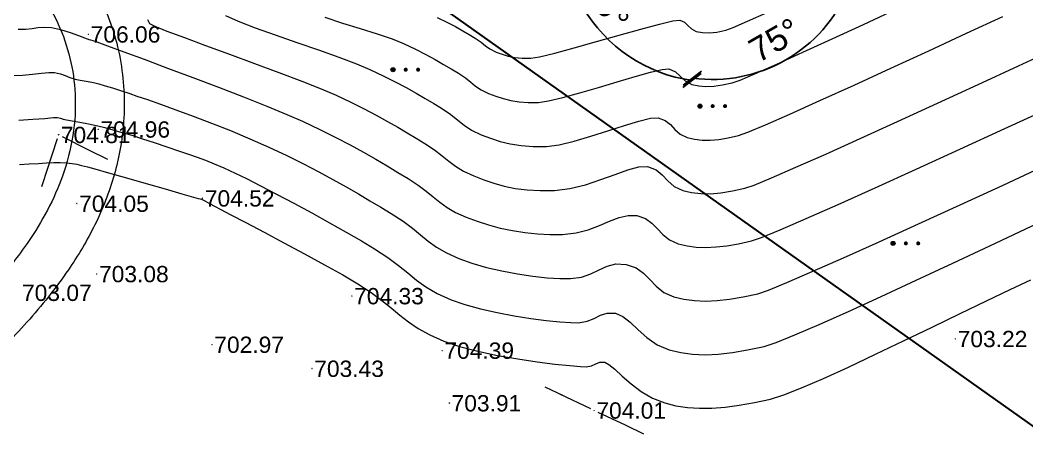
# Model space of a CAD drawing. Header units: feet. Extents: x 3381 to 682707, y 675186 to 4374675.
# Drawn here: x 680610.7 to 680672.4, y 4372600.8 to 4372626.8 of the extents above; entities that cross this region are included whole.
import ezdxf

# ---------------------------------------------------------------- set-up
doc = ezdxf.new("R2010")
doc.units = ezdxf.units.FT
doc.header["$MEASUREMENT"] = 0
doc.header["$PDMODE"] = 34
doc.header["$PDSIZE"] = 0.01
doc.layers.get('0').update_dxf_attribs({"linetype": 'CONTINUOUS'})
doc.layers.get('Defpoints').update_dxf_attribs({"linetype": 'CONTINUOUS'})
for name, color, linetype in [('0_Point_Height', 2, 'CONTINUOUS'), ('0_Point_Point', 7, 'CONTINUOUS'), ('col bitkisi', 7, 'CONTINUOUS'), ('Lep-Stolb', 7, 'CONTINUOUS')]:
    doc.layers.add(name, color=color, linetype=linetype)
doc.layers.add('ANA HORIZONTAL', color=24, linetype='CONTINUOUS', lineweight=30)
doc.layers.add('HORIZANTAL', color=24, linetype='CONTINUOUS', lineweight=13)
doc.styles.get("Standard").update_dxf_attribs({"font": 'arial.ttf', "height": 1.5})
doc.dimstyles.new('ISO-25', dxfattribs={"dimtxt": 1.5, "dimasz": 1, "dimexe": 1.25, "dimexo": 0.625, "dimtad": 1, "dimtxsty": 'Standard', "dimblk": 'OBLIQUE', "dimcen": 2.5, "dimadec": 0, "dimazin": 0, "dimtfac": 1, "dimtmove": 0, "dimatfit": 3, "dimldrblk": 'OBLIQUE', "dimfxl": 1, "dimarcsym": 0})

# ---------------------------------------------------------------- blocks, each defined once
blk = doc.blocks.new('_Oblique')
at = {"color": 0, "linetype": 'ByBlock', "lineweight": -2}
blk.add_line((-0.5, -0.5), (0.5, 0.5), dxfattribs=at)
blk = doc.blocks.new('*D28')
at = {"color": 0, "lineweight": -2, "transparency": 16777216}
blk.add_arc((680653.132, 4372632.172), 9.171, 157.61681, 262.22344, dxfattribs=at)
at = {"layer": 'Defpoints', "color": 0, "lineweight": 30, "transparency": 16777216}
for p in [(680654.832, 4372644.614), (680633.171, 4372640.392, 709.272), (680664.607, 4372627.446, 709.019), (680646.92, 4372625.426), (680642.288, 4372552.768)]:
    blk.add_point(p, dxfattribs=at)
at = {"color": 0, "lineweight": -2, "transparency": 16777216}
for p, rotation in [((680644.653, 4372635.664), 67.61681356812288), ((680651.891, 4372623.085), 352.2234362133805)]:
    blk.add_blockref('_Oblique', p, dxfattribs=dict(at, rotation=rotation))
at = {"color": 0, "lineweight": 9, "transparency": 16777216, "insert": (680646.389, 4372628.291), "char_height": 1.5, "attachment_point": 5, "rotation": 299.92012}
blk.add_mtext('105°', dxfattribs=at)
blk = doc.blocks.new('*D30')
at = {"color": 0, "lineweight": -2, "transparency": 16777216}
blk.add_arc((680653.132, 4372632.172), 9.031, 262.22344, 337.61681, dxfattribs=at)
at = {"layer": 'Defpoints', "color": 0, "lineweight": 30, "transparency": 16777216}
for p in [(680654.832, 4372644.614), (680633.171, 4372640.392, 709.272), (680664.607, 4372627.446, 709.019), (680659.232, 4372625.512), (680642.288, 4372552.768)]:
    blk.add_point(p, dxfattribs=at)
at = {"color": 0, "lineweight": -2, "transparency": 16777216}
for p, rotation in [((680661.483, 4372628.733), 67.61681356790068), ((680651.91, 4372623.224), 172.2234362133806)]:
    blk.add_blockref('_Oblique', p, dxfattribs=dict(at, rotation=rotation))
at = {"color": 0, "lineweight": 9, "transparency": 16777216, "insert": (680656.945, 4372625.547), "char_height": 1.5, "attachment_point": 5, "rotation": 29.92012}
blk.add_mtext('75°', dxfattribs=at)

msp = doc.modelspace()

# ---------------------------------------------------------------- hatches: boundary and pattern name
at = {"layer": 'col bitkisi', "lineweight": 9, "ltscale": 1.5}
h = msp.add_hatch(color=256, dxfattribs=at)
edge = h.paths.add_edge_path()
edge.add_arc((680633.549, 4372623.739), 0.125, 0, 360)
h = msp.add_hatch(color=256, dxfattribs=at)
edge = h.paths.add_edge_path()
edge.add_arc((680634.331, 4372623.739), 0.125, 0, 360)
h = msp.add_hatch(color=256, dxfattribs=at)
edge = h.paths.add_edge_path()
edge.add_arc((680635.09, 4372623.739), 0.125, 0, 360)
h = msp.add_hatch(color=256, dxfattribs=at)
edge = h.paths.add_edge_path()
edge.add_arc((680652.367, 4372621.505), 0.125, 0, 360)
h = msp.add_hatch(color=256, dxfattribs=at)
edge = h.paths.add_edge_path()
edge.add_arc((680653.149, 4372621.505), 0.125, 0, 360)
h = msp.add_hatch(color=256, dxfattribs=at)
edge = h.paths.add_edge_path()
edge.add_arc((680653.908, 4372621.505), 0.125, 0, 360)
h = msp.add_hatch(color=256, dxfattribs=at)
edge = h.paths.add_edge_path()
edge.add_arc((680664.21, 4372613.094), 0.125, 0, 360)
h = msp.add_hatch(color=256, dxfattribs=at)
edge = h.paths.add_edge_path()
edge.add_arc((680664.993, 4372613.094), 0.125, 0, 360)
h = msp.add_hatch(color=256, dxfattribs=at)
edge = h.paths.add_edge_path()
edge.add_arc((680665.751, 4372613.094), 0.125, 0, 360)

# ---------------------------------------------------------------- linework, layer by layer
at = {"color": 1, "lineweight": 30}
msp.add_line((680448.768, 4372760.546), (681004.723, 4372366.794), dxfattribs=at)
at = {"linetype": 'Continuous', "lineweight": 9}
for points, knots in [([(680652.9, 4372689.374), (680648.96, 4372685.611), (680648.432, 4372685.56), (680646.843, 4372685.4), (680645.779, 4372685.284), (680642.828, 4372684.877), (680640.95, 4372684.523), (680638.173, 4372683.645), (680637.221, 4372683.274), (680635.731, 4372682.536), (680635.171, 4372682.22), (680634.01, 4372681.465), (680633.422, 4372681.018), (680632.307, 4372680.069), (680631.778, 4372679.565), (680630.535, 4372678.294), (680629.845, 4372677.507), (680628.735, 4372676.189), (680628.301, 4372675.659), (680627.444, 4372674.613), (680627.019, 4372674.092), (680625.753, 4372672.537), (680624.92, 4372671.509), (680622.441, 4372668.441), (680620.814, 4372666.418), (680617.905, 4372662.823), (680616.628, 4372661.252), (680614.593, 4372658.774), (680613.851, 4372657.876), (680612.418, 4372656.155), (680611.729, 4372655.332), (680610.501, 4372653.878), (680609.967, 4372653.249), (680608.598, 4372651.648), (680607.724, 4372650.642), (680606.293, 4372648.701), (680605.706, 4372647.791), (680604.94, 4372646.138), (680604.692, 4372645.434), (680604.458, 4372644.312), (680604.404, 4372643.918), (680604.356, 4372643.124), (680604.361, 4372642.729), (680604.48, 4372641.129), (680604.796, 4372639.956), (680605.508, 4372638.112), (680605.844, 4372637.405), (680606.57, 4372636.069), (680606.961, 4372635.437), (680608.249, 4372633.514), (680609.197, 4372632.321), (680610.661, 4372630.387), (680611.212, 4372629.636), (680612.213, 4372628.105), (680612.66, 4372627.328), (680613.33, 4372625.858), (680613.572, 4372625.171), (680613.917, 4372623.735), (680614.022, 4372622.994), (680614.1, 4372621.396), (680614.053, 4372620.542), (680613.789, 4372618.862), (680613.573, 4372618.032), (680612.777, 4372615.798), (680612.045, 4372614.445), (680610.573, 4372612.298), (680609.919, 4372611.47), (680608.528, 4372609.862), (680607.789, 4372609.079), (680606.287, 4372607.527), (680605.526, 4372606.758), (680604.203, 4372605.373), (680603.639, 4372604.765), (680602.544, 4372603.513), (680602.016, 4372602.874), (680600.476, 4372600.927), (680599.511, 4372599.59), (680597.812, 4372597.126), (680597.064, 4372596.005), (680595.595, 4372593.736), (680594.876, 4372592.59), (680592.775, 4372589.115), (680591.448, 4372586.752), (680589.053, 4372582.063), (680587.973, 4372579.742), (680586.31, 4372575.717), (680585.673, 4372574.034), (680584.515, 4372570.628), (680583.993, 4372568.911), (680582.979, 4372565.283), (680582.497, 4372563.37), (680581.714, 4372560.077), (680581.398, 4372558.7), (680580.785, 4372555.936), (680580.49, 4372554.548), (680580.065, 4372552.375), (680579.92, 4372551.6), (680579.681, 4372550.2), (680579.586, 4372549.581), (680579.346, 4372547.617), (680579.27, 4372546.273), (680579.273, 4372543.257), (680579.394, 4372541.585), (680579.834, 4372538.293), (680580.15, 4372536.674), (680580.79, 4372533.958), (680581.084, 4372532.85), (680581.649, 4372530.852), (680581.915, 4372529.959), (680582.408, 4372528.345), (680582.634, 4372527.615), (680583.129, 4372526.141), (680583.399, 4372525.401), (680583.854, 4372524.31), (680584.011, 4372523.957), (680584.514, 4372522.903), (680584.875, 4372522.242), (680585.556, 4372520.972), (680585.876, 4372520.363), (680586.274, 4372519.461), (680586.395, 4372519.157), (680586.582, 4372518.603), (680586.653, 4372518.356), (680586.776, 4372517.832), (680586.828, 4372517.559), (680586.962, 4372516.722), (680587.024, 4372516.132), (680584.839, 4372511.718)], [0, 0, 0, 0, 1.504182, 1.504182, 4.512547, 4.512547, 9.897023, 9.897023, 12.795834, 12.795834, 14.604059, 14.604059, 16.662244, 16.662244, 18.72043, 18.72043, 21.69221, 21.69221, 23.690537, 23.690537, 25.688865, 25.688865, 29.68552, 29.68552, 37.678831, 37.678831, 43.858623, 43.858623, 47.338723, 47.338723, 50.479181, 50.479181, 52.843093, 52.843093, 56.452422, 56.452422, 59.343353, 59.343353, 61.301717, 61.301717, 62.310714, 62.310714, 63.319712, 63.319712, 66.426739, 66.426739, 68.50177, 68.50177, 70.576802, 70.576802, 75.092259, 75.092259, 77.984383, 77.984383, 80.876507, 80.876507, 83.368148, 83.368148, 85.859789, 85.859789, 88.693846, 88.693846, 91.527902, 91.527902, 96.504404, 96.504404, 99.813748, 99.813748, 103.123092, 103.123092, 106.359907, 106.359907, 108.778682, 108.778682, 111.197456, 111.197456, 116.035005, 116.035005, 120.025858, 120.025858, 124.016711, 124.016711, 131.998417, 131.998417, 139.538843, 139.538843, 144.840516, 144.840516, 150.142189, 150.142189, 155.992549, 155.992549, 160.212599, 160.212599, 164.43265, 164.43265, 166.77754, 166.77754, 168.584028, 168.584028, 172.423705, 172.423705, 177.221179, 177.221179, 182.018653, 182.018653, 185.384546, 185.384546, 188.140377, 188.140377, 190.397291, 190.397291, 192.654204, 192.654204, 193.73589, 193.73589, 195.899262, 195.899262, 198.062634, 198.062634, 199.190084, 199.190084, 200.13488, 200.13488, 201.079676, 201.079676, 202.923933, 202.923933, 202.923933, 202.923933]), ([(680656.803, 4372682.904), (680649.241, 4372682.624), (680648.712, 4372682.573), (680647.134, 4372682.415), (680646.097, 4372682.3), (680643.296, 4372681.912), (680641.588, 4372681.581), (680639.171, 4372680.813), (680638.363, 4372680.494), (680637.114, 4372679.872), (680636.645, 4372679.604), (680635.496, 4372678.846), (680634.825, 4372678.3), (680633.515, 4372677.076), (680632.878, 4372676.4), (680631.614, 4372674.965), (680630.988, 4372674.205), (680628.841, 4372671.584), (680627.362, 4372669.758), (680624.434, 4372666.133), (680622.985, 4372664.332), (680618.598, 4372658.91), (680615.622, 4372655.268), (680611.902, 4372650.895), (680611.418, 4372650.333), (680610.476, 4372649.223), (680610.02, 4372648.673), (680609.033, 4372647.384), (680608.536, 4372646.649), (680607.849, 4372645.33), (680607.622, 4372644.744), (680607.434, 4372643.904), (680607.395, 4372643.644), (680607.359, 4372643.115), (680607.361, 4372642.839), (680607.445, 4372641.729), (680607.675, 4372640.827), (680608.226, 4372639.4), (680608.471, 4372638.872), (680609.009, 4372637.852), (680609.303, 4372637.357), (680610.386, 4372635.677), (680611.279, 4372634.53), (680612.797, 4372632.539), (680613.41, 4372631.724), (680614.58, 4372629.988), (680615.135, 4372629.07), (680615.882, 4372627.516), (680616.128, 4372626.921), (680616.538, 4372625.686), (680616.699, 4372625.055), (680617.056, 4372623.141), (680617.126, 4372621.835), (680616.955, 4372619.434), (680616.754, 4372618.34), (680616.152, 4372616.229), (680615.751, 4372615.21), (680614.797, 4372613.271), (680614.245, 4372612.35), (680612.865, 4372610.335), (680612.001, 4372609.27), (680610.217, 4372607.264), (680609.296, 4372606.319), (680607.63, 4372604.612), (680606.88, 4372603.846), (680605.704, 4372602.571), (680605.259, 4372602.067), (680604.387, 4372601.032), (680603.961, 4372600.503), (680602.706, 4372598.887), (680601.902, 4372597.77), (680600.375, 4372595.561), (680599.648, 4372594.474), (680598.227, 4372592.285), (680597.532, 4372591.18), (680595.503, 4372587.837), (680594.223, 4372585.569), (680591.846, 4372580.953), (680590.749, 4372578.606), (680589.095, 4372574.603), (680588.479, 4372572.969), (680587.356, 4372569.661), (680586.847, 4372567.984), (680585.85, 4372564.402), (680585.37, 4372562.492), (680584.599, 4372559.239), (680584.293, 4372557.899), (680583.701, 4372555.226), (680583.418, 4372553.891), (680583.003, 4372551.765), (680582.854, 4372550.97), (680582.621, 4372549.582), (680582.532, 4372548.984), (680582.395, 4372547.791), (680582.345, 4372547.191), (680582.25, 4372545.382), (680582.259, 4372544.167), (680582.448, 4372541.034), (680582.729, 4372539.125), (680583.519, 4372535.318), (680584.026, 4372533.419), (680584.772, 4372530.878), (680584.966, 4372530.237), (680585.359, 4372528.959), (680585.556, 4372528.33), (680585.951, 4372527.168), (680586.146, 4372526.631), (680586.498, 4372525.757), (680586.646, 4372525.413), (680586.928, 4372524.806), (680587.059, 4372524.54), (680587.339, 4372523.996), (680587.486, 4372523.721), (680587.937, 4372522.88), (680588.252, 4372522.301), (680588.777, 4372521.229), (680588.994, 4372520.749), (680589.314, 4372519.906), (680589.431, 4372519.553), (680589.628, 4372518.834), (680589.706, 4372518.477), (680589.901, 4372517.418), (680589.977, 4372516.73), (680590.056, 4372515.988), (680590.064, 4372515.907), (680591.798, 4372511.595)], [0, 0, 0, 0, 1.519576, 1.519576, 4.558728, 4.558728, 9.930594, 9.930594, 12.837598, 12.837598, 14.698947, 14.698947, 17.596272, 17.596272, 20.493598, 20.493598, 23.430765, 23.430765, 30.540606, 30.540606, 37.650448, 37.650448, 51.870131, 51.870131, 53.943342, 53.943342, 56.016553, 56.016553, 58.839775, 58.839775, 61.186701, 61.186701, 62.257023, 62.257023, 63.327345, 63.327345, 66.426341, 66.426341, 68.26825, 68.26825, 70.110159, 70.110159, 74.62153, 74.62153, 77.595, 77.595, 80.568471, 80.568471, 82.304355, 82.304355, 84.04024, 84.04024, 87.512009, 87.512009, 90.504027, 90.504027, 93.496045, 93.496045, 96.488063, 96.488063, 100.372173, 100.372173, 104.256283, 104.256283, 107.517701, 107.517701, 109.618427, 109.618427, 111.719153, 111.719153, 115.920605, 115.920605, 119.858792, 119.858792, 123.796978, 123.796978, 131.673352, 131.673352, 139.553481, 139.553481, 144.894421, 144.894421, 150.235361, 150.235361, 156.190392, 156.190392, 160.321983, 160.321983, 164.453574, 164.453574, 166.899961, 166.899961, 168.797126, 168.797126, 170.694291, 170.694291, 174.488621, 174.488621, 180.488906, 180.488906, 186.48919, 186.48919, 188.508696, 188.508696, 190.528201, 190.528201, 192.322947, 192.322947, 193.52533, 193.52533, 194.478712, 194.478712, 195.432094, 195.432094, 197.338858, 197.338858, 198.784376, 198.784376, 199.759029, 199.759029, 200.733681, 200.733681, 202.682985, 202.682985, 202.923933, 202.923933, 202.923933, 202.923933])]:
    msp.add_open_spline(points, degree=3, knots=knots, dxfattribs=at)
at = {"layer": '0_Point_Point', "lineweight": 9}
for p in [(680614.878, 4372625.913, 706.059), (680615.474, 4372620.088, 704.96), (680613.049, 4372619.755, 704.808), (680621.878, 4372615.864, 704.516), (680614.172, 4372615.541, 704.053), (680615.391, 4372611.224, 703.081), (680631.034, 4372609.873, 704.327), (680668.036, 4372607.247, 703.224), (680622.459, 4372606.894, 702.971), (680636.566, 4372606.533, 704.388), (680628.586, 4372605.423, 703.435), (680637.007, 4372603.308, 703.913), (680645.884, 4372602.864, 704.007)]:
    msp.add_point(p, dxfattribs=at)
at = {"layer": 'ANA HORIZONTAL', "color": 32, "lineweight": 9}
for points, elevation in [([(680629.378, 4372626.954), (680630.445, 4372626.598), (680631.538, 4372626.255), (680632.58, 4372625.93), (680633.493, 4372625.626), (680634.2, 4372625.346), (680634.924, 4372625), (680635.567, 4372624.671), (680636.14, 4372624.359), (680636.655, 4372624.064), (680637.125, 4372623.785), (680637.561, 4372623.523), (680637.992, 4372623.233), (680638.32, 4372622.972), (680638.617, 4372622.732), (680638.957, 4372622.507), (680639.413, 4372622.288), (680639.858, 4372622.119), (680640.307, 4372621.974), (680640.776, 4372621.858), (680641.283, 4372621.777), (680641.845, 4372621.735), (680642.479, 4372621.737), (680643.086, 4372621.824), (680643.954, 4372622.029), (680645, 4372622.317), (680646.144, 4372622.651), (680647.304, 4372622.997), (680648.398, 4372623.319), (680649.345, 4372623.582), (680650.063, 4372623.75), (680650.47, 4372623.787), (680650.878, 4372623.616), (680651.167, 4372623.34), (680651.458, 4372623.049), (680651.872, 4372622.834), (680652.292, 4372622.744), (680652.737, 4372622.71), (680653.218, 4372622.73), (680653.748, 4372622.803), (680654.342, 4372622.926), (680654.836, 4372623.107), (680655.779, 4372623.507), (680657.089, 4372624.088), (680658.685, 4372624.809), (680660.482, 4372625.631), (680662.4, 4372626.514), (680664.355, 4372627.419)], 707.5), ([(680610.616, 4372620.636), (680611.461, 4372620.698), (680612.198, 4372620.758), (680612.733, 4372620.802), (680612.978, 4372620.813), (680613.154, 4372620.764), (680613.329, 4372620.7), (680613.522, 4372620.665), (680613.877, 4372620.608), (680614.349, 4372620.528), (680614.889, 4372620.425), (680615.452, 4372620.3), (680615.882, 4372620.191), (680616.373, 4372620.057), (680616.923, 4372619.9), (680617.531, 4372619.717), (680618.195, 4372619.51), (680618.912, 4372619.276), (680619.682, 4372619.016), (680620.403, 4372618.77), (680621.008, 4372618.563), (680621.542, 4372618.376), (680622.05, 4372618.187), (680622.578, 4372617.975), (680623.172, 4372617.721), (680623.876, 4372617.402), (680624.575, 4372617.066), (680625.436, 4372616.63), (680626.417, 4372616.118), (680627.475, 4372615.553), (680628.567, 4372614.959), (680629.65, 4372614.36), (680630.682, 4372613.779), (680631.619, 4372613.241), (680632.418, 4372612.768), (680633.236, 4372612.235), (680633.892, 4372611.741), (680634.455, 4372611.279), (680634.992, 4372610.844), (680635.571, 4372610.429), (680636.259, 4372610.027), (680637.126, 4372609.632), (680637.96, 4372609.34), (680638.911, 4372609.08), (680639.933, 4372608.851), (680640.978, 4372608.656), (680642, 4372608.496), (680642.951, 4372608.372), (680643.785, 4372608.285), (680644.456, 4372608.237), (680644.916, 4372608.229), (680645.453, 4372608.32), (680645.885, 4372608.498), (680646.277, 4372608.688), (680646.69, 4372608.818), (680647.187, 4372608.812), (680647.644, 4372608.621), (680648.099, 4372608.26), (680648.582, 4372607.802), (680649.122, 4372607.318), (680649.749, 4372606.881), (680650.491, 4372606.564), (680651.193, 4372606.399), (680651.921, 4372606.302), (680652.684, 4372606.271), (680653.493, 4372606.305), (680654.36, 4372606.403), (680655.295, 4372606.563), (680656.31, 4372606.783), (680657.037, 4372607.021), (680658.184, 4372607.48), (680659.684, 4372608.125), (680661.471, 4372608.922), (680663.478, 4372609.837), (680665.636, 4372610.836), (680667.88, 4372611.883), (680670.142, 4372612.945), (680672.354, 4372613.988), (680674.451, 4372614.977)], 705)]:
    msp.add_lwpolyline(points, dxfattribs=dict(at, elevation=elevation))
at = {"layer": 'col bitkisi', "lineweight": 9, "ltscale": 1.5}
for centre in [(680633.549, 4372623.739), (680652.367, 4372621.505), (680664.21, 4372613.094)]:
    msp.add_circle(centre, 0.125, dxfattribs=at)
at = {"layer": 'HORIZANTAL', "color": 32, "linetype": 'Continuous', "lineweight": 9}
for points, elevation in [([(680618.489, 4372626.821), (680618.624, 4372626.574), (680618.949, 4372626.406), (680619.689, 4372626.107), (680620.757, 4372625.703), (680622.064, 4372625.22), (680623.525, 4372624.686), (680625.052, 4372624.126), (680626.557, 4372623.568), (680627.953, 4372623.038), (680629.153, 4372622.562), (680630.07, 4372622.169), (680630.962, 4372621.746), (680631.776, 4372621.34), (680632.522, 4372620.949), (680633.207, 4372620.573), (680633.84, 4372620.213), (680634.428, 4372619.868), (680634.98, 4372619.537), (680635.504, 4372619.221), (680636.099, 4372618.828), (680636.565, 4372618.467), (680636.969, 4372618.134), (680637.381, 4372617.82), (680637.867, 4372617.519), (680638.498, 4372617.226), (680639.115, 4372616.988), (680639.733, 4372616.779), (680640.37, 4372616.604), (680641.044, 4372616.467), (680641.77, 4372616.373), (680642.568, 4372616.327), (680643.453, 4372616.334), (680644.402, 4372616.449), (680645.356, 4372616.691), (680646.286, 4372617.001), (680647.162, 4372617.323), (680647.952, 4372617.601), (680648.628, 4372617.778), (680649.157, 4372617.797), (680649.681, 4372617.604), (680650.063, 4372617.288), (680650.401, 4372616.923), (680650.788, 4372616.578), (680651.32, 4372616.326), (680651.858, 4372616.204), (680652.419, 4372616.143), (680653.016, 4372616.14), (680653.659, 4372616.194), (680654.359, 4372616.305), (680655.129, 4372616.469), (680655.702, 4372616.671), (680656.766, 4372617.112), (680658.25, 4372617.756), (680660.08, 4372618.57), (680662.184, 4372619.519), (680664.491, 4372620.569), (680666.928, 4372621.685), (680669.422, 4372622.832), (680671.902, 4372623.976), (680674.295, 4372625.083)], 706.5), ([(680623.289, 4372627.058), (680624.063, 4372626.715), (680625.106, 4372626.312), (680626.331, 4372625.871), (680627.651, 4372625.41), (680628.979, 4372624.948), (680630.227, 4372624.506), (680631.308, 4372624.102), (680632.135, 4372623.757), (680632.954, 4372623.368), (680633.693, 4372622.995), (680634.362, 4372622.639), (680634.971, 4372622.298), (680635.529, 4372621.974), (680636.046, 4372621.665), (680636.532, 4372621.372), (680637.096, 4372620.993), (680637.525, 4372620.652), (680637.914, 4372620.338), (680638.359, 4372620.043), (680638.956, 4372619.757), (680639.538, 4372619.535), (680640.125, 4372619.345), (680640.739, 4372619.194), (680641.402, 4372619.088), (680642.137, 4372619.033), (680642.966, 4372619.035), (680643.732, 4372619.135), (680644.66, 4372619.358), (680645.682, 4372619.659), (680646.73, 4372619.994), (680647.735, 4372620.319), (680648.63, 4372620.59), (680649.345, 4372620.763), (680649.814, 4372620.792), (680650.245, 4372620.633), (680650.561, 4372620.373), (680650.839, 4372620.072), (680651.157, 4372619.788), (680651.596, 4372619.58), (680652.039, 4372619.479), (680652.502, 4372619.429), (680652.994, 4372619.426), (680653.524, 4372619.471), (680654.101, 4372619.562), (680654.735, 4372619.697), (680655.305, 4372619.903), (680656.385, 4372620.357), (680657.889, 4372621.018), (680659.729, 4372621.845), (680661.819, 4372622.795), (680664.072, 4372623.827), (680666.4, 4372624.899), (680668.717, 4372625.97), (680670.937, 4372626.998)], 707), ([(680636.264, 4372626.935), (680636.859, 4372626.649), (680637.374, 4372626.38), (680637.825, 4372626.128), (680638.225, 4372625.893), (680638.589, 4372625.674), (680638.949, 4372625.427), (680639.217, 4372625.208), (680639.491, 4372625.009), (680639.871, 4372624.82), (680640.24, 4372624.681), (680640.616, 4372624.568), (680641.02, 4372624.486), (680641.472, 4372624.441), (680641.991, 4372624.438), (680642.534, 4372624.53), (680643.464, 4372624.758), (680644.665, 4372625.08), (680646.023, 4372625.458), (680647.422, 4372625.852), (680648.747, 4372626.221), (680649.883, 4372626.525), (680650.715, 4372626.726), (680651.127, 4372626.782), (680651.424, 4372626.658), (680651.635, 4372626.457), (680651.847, 4372626.245), (680652.148, 4372626.087), (680652.534, 4372626.012), (680652.95, 4372626), (680653.415, 4372626.048), (680653.948, 4372626.155), (680654.4, 4372626.324), (680655.276, 4372626.704), (680656.486, 4372627.249)], 708), ([(680610.574, 4372626.227), (680611.043, 4372626.216), (680611.421, 4372626.259), (680611.768, 4372626.317), (680612.144, 4372626.352), (680612.609, 4372626.326), (680613.173, 4372626.208), (680613.753, 4372626.029), (680614.269, 4372625.839), (680614.642, 4372625.686), (680614.791, 4372625.623), (680614.85, 4372625.612), (680614.91, 4372625.6), (680615.006, 4372625.573), (680615.145, 4372625.529), (680615.395, 4372625.439), (680616.054, 4372625.199), (680617.046, 4372624.836), (680618.296, 4372624.375), (680619.731, 4372623.842), (680621.274, 4372623.263), (680622.852, 4372622.664), (680624.389, 4372622.07), (680625.81, 4372621.508), (680627.04, 4372621.002), (680628.006, 4372620.58), (680629.067, 4372620.077), (680630.037, 4372619.593), (680630.925, 4372619.128), (680631.74, 4372618.68), (680632.494, 4372618.251), (680633.194, 4372617.84), (680633.851, 4372617.446), (680634.475, 4372617.07), (680635.094, 4372616.666), (680635.592, 4372616.292), (680636.018, 4372615.942), (680636.424, 4372615.613), (680636.863, 4372615.298), (680637.385, 4372614.994), (680638.041, 4372614.694), (680638.706, 4372614.446), (680639.404, 4372614.224), (680640.129, 4372614.033), (680640.873, 4372613.874), (680641.633, 4372613.752), (680642.401, 4372613.669), (680643.172, 4372613.628), (680643.941, 4372613.632), (680644.772, 4372613.732), (680645.523, 4372613.934), (680646.206, 4372614.192), (680646.834, 4372614.455), (680647.418, 4372614.677), (680647.969, 4372614.809), (680648.501, 4372614.802), (680649.028, 4372614.625), (680649.428, 4372614.338), (680649.764, 4372613.991), (680650.102, 4372613.632), (680650.507, 4372613.31), (680651.043, 4372613.072), (680651.584, 4372612.945), (680652.144, 4372612.87), (680652.731, 4372612.846), (680653.354, 4372612.873), (680654.022, 4372612.948), (680654.742, 4372613.071), (680655.523, 4372613.24), (680656.143, 4372613.457), (680657.285, 4372613.926), (680658.877, 4372614.614), (680660.846, 4372615.485), (680663.122, 4372616.507), (680665.63, 4372617.644), (680668.3, 4372618.862), (680671.06, 4372620.127), (680673.837, 4372621.406)], 706), ([(680610.169, 4372623.377), (680610.841, 4372623.405), (680611.456, 4372623.465), (680611.996, 4372623.53), (680612.447, 4372623.574), (680612.793, 4372623.57), (680613.166, 4372623.491), (680613.459, 4372623.384), (680613.737, 4372623.267), (680614.06, 4372623.162), (680614.373, 4372623.093), (680614.62, 4372623.054), (680614.867, 4372623.017), (680615.181, 4372622.95), (680615.507, 4372622.866), (680615.897, 4372622.757), (680616.346, 4372622.622), (680616.852, 4372622.461), (680617.413, 4372622.273), (680617.851, 4372622.124), (680618.489, 4372621.905), (680619.296, 4372621.624), (680620.241, 4372621.287), (680621.293, 4372620.901), (680622.421, 4372620.471), (680623.592, 4372620.005), (680624.776, 4372619.51), (680625.941, 4372618.991), (680627.041, 4372618.471), (680628.056, 4372617.969), (680628.994, 4372617.484), (680629.863, 4372617.015), (680630.671, 4372616.564), (680631.425, 4372616.128), (680632.134, 4372615.709), (680632.805, 4372615.306), (680633.447, 4372614.919), (680634.165, 4372614.45), (680634.742, 4372614.016), (680635.236, 4372613.611), (680635.708, 4372613.228), (680636.217, 4372612.863), (680636.822, 4372612.51), (680637.583, 4372612.163), (680638.39, 4372611.876), (680639.283, 4372611.622), (680640.227, 4372611.404), (680641.184, 4372611.223), (680642.119, 4372611.083), (680642.996, 4372610.986), (680643.777, 4372610.935), (680644.428, 4372610.931), (680645.114, 4372611.032), (680645.681, 4372611.237), (680646.182, 4372611.482), (680646.674, 4372611.702), (680647.209, 4372611.832), (680647.844, 4372611.807), (680648.449, 4372611.603), (680648.908, 4372611.274), (680649.295, 4372610.875), (680649.685, 4372610.462), (680650.15, 4372610.092), (680650.767, 4372609.818), (680651.389, 4372609.672), (680652.032, 4372609.586), (680652.707, 4372609.559), (680653.424, 4372609.589), (680654.191, 4372609.675), (680655.018, 4372609.817), (680655.916, 4372610.011), (680656.567, 4372610.233), (680657.704, 4372610.694), (680659.259, 4372611.362), (680661.165, 4372612.204), (680663.356, 4372613.189), (680665.764, 4372614.283), (680668.321, 4372615.454), (680670.961, 4372616.67), (680673.617, 4372617.899)], 705.5), ([(680610.656, 4372617.931), (680611.246, 4372617.965), (680611.81, 4372617.992), (680612.306, 4372618.021), (680612.747, 4372618.043), (680613.143, 4372618.051), (680613.507, 4372618.036), (680613.877, 4372617.996), (680614.164, 4372617.943), (680614.449, 4372617.873), (680614.813, 4372617.782), (680615.268, 4372617.66), (680616.111, 4372617.425), (680617.203, 4372617.115), (680618.409, 4372616.771), (680619.589, 4372616.433), (680620.608, 4372616.14), (680621.328, 4372615.934), (680621.611, 4372615.853), (680621.724, 4372615.829), (680621.805, 4372615.812), (680621.884, 4372615.771), (680622.011, 4372615.703), (680622.304, 4372615.545), (680622.653, 4372615.357), (680622.963, 4372615.194), (680623.615, 4372614.852), (680624.534, 4372614.369), (680625.643, 4372613.783), (680626.867, 4372613.131), (680628.129, 4372612.451), (680629.354, 4372611.78), (680630.466, 4372611.156), (680631.389, 4372610.617), (680632.203, 4372610.092), (680632.871, 4372609.6), (680633.444, 4372609.138), (680633.973, 4372608.701), (680634.509, 4372608.283), (680635.103, 4372607.88), (680635.806, 4372607.488), (680636.668, 4372607.1), (680637.625, 4372606.774), (680638.744, 4372606.484), (680639.957, 4372606.231), (680641.197, 4372606.014), (680642.395, 4372605.837), (680643.482, 4372605.698), (680644.392, 4372605.6), (680645.055, 4372605.543), (680645.403, 4372605.528), (680645.727, 4372605.592), (680645.982, 4372605.71), (680646.23, 4372605.809), (680646.531, 4372605.817), (680646.786, 4372605.68), (680647.148, 4372605.376), (680647.607, 4372604.96), (680648.152, 4372604.49), (680648.775, 4372604.02), (680649.466, 4372603.609), (680650.214, 4372603.311), (680650.899, 4372603.145), (680651.603, 4372603.038), (680652.335, 4372602.988), (680653.104, 4372602.994), (680653.917, 4372603.054), (680654.782, 4372603.169), (680655.708, 4372603.336), (680656.704, 4372603.554), (680657.506, 4372603.805), (680658.606, 4372604.238), (680659.947, 4372604.819), (680661.474, 4372605.515), (680663.13, 4372606.293), (680664.859, 4372607.122), (680666.606, 4372607.967), (680668.315, 4372608.796), (680669.93, 4372609.576), (680671.395, 4372610.274), (680672.654, 4372610.858)], 704.5)]:
    msp.add_lwpolyline(points, dxfattribs=dict(at, elevation=elevation))
at = {"layer": 'Lep-Stolb', "color": 1, "lineweight": 9}
for p, q in [((680612.321, 4372617.526, 695.988), (680612.971, 4372619.517, 695.988)), ((680613.272, 4372619.643, 695.988), (680614.923, 4372618.816, 695.988)), ((680614.923, 4372618.816, 695.988), (680616.052, 4372618.25, 695.988)), ((680612.011, 4372616.575, 695.988), (680612.399, 4372617.763, 695.988)), ((680642.864, 4372604.303, 695.988), (680643.992, 4372603.765, 695.988)), ((680643.767, 4372603.873, 695.988), (680645.658, 4372602.972, 695.988)), ((680646.109, 4372602.757, 695.988), (680647.776, 4372601.962, 695.988)), ((680647.776, 4372601.962, 695.988), (680648.916, 4372601.419, 695.988))]:
    msp.add_line(p, q, dxfattribs=at)

# ---------------------------------------------------------------- texts
at = {"layer": '0_Point_Height', "color": 0, "lineweight": 9}
for s, p in [('706.06', (680615.013, 4372625.399, 706.059)), ('704.81', (680613.184, 4372619.241, 704.808)), ('704.96', (680615.609, 4372619.574, 704.96)), ('704.52', (680622.013, 4372615.35, 704.516)), ('704.05', (680614.307, 4372615.027, 704.053)), ('703.08', (680615.526, 4372610.71, 703.081)), ('703.07', (680610.803, 4372609.563, 703.067)), ('704.33', (680631.169, 4372609.359, 704.327)), ('703.22', (680668.172, 4372606.733, 703.224)), ('702.97', (680622.594, 4372606.38, 702.971)), ('704.39', (680636.701, 4372606.019, 704.388)), ('703.43', (680628.721, 4372604.909, 703.435)), ('703.91', (680637.142, 4372602.794, 703.913)), ('704.01', (680646.019, 4372602.35, 704.007))]:
    msp.add_text(s, height=1, dxfattribs=at).set_placement(p)

# ---------------------------------------------------------------- dimensions: what is measured, and where the dimension line sits
at = {"color": 222, "lineweight": 9}
for base, line1, line2, picture, middle in [((680646.92, 4372625.426), ((680654.832, 4372644.614), (680642.288, 4372552.768)), ((680633.171, 4372640.392, 709.272), (680664.607, 4372627.446, 709.019)), '*D28', (680646.389, 4372628.291)), ((680659.232, 4372625.512), ((680633.171, 4372640.392, 709.272), (680664.607, 4372627.446, 709.019)), ((680654.832, 4372644.614), (680642.288, 4372552.768)), '*D30', (680656.945, 4372625.547))]:
    dim = msp.add_angular_dim_2l(base=base, line1=line1, line2=line2, dimstyle='ISO-25', dxfattribs=at)
    dim.commit()
    dim.dimension.update_dxf_attribs({"geometry": picture, "text_midpoint": middle})

doc.saveas('drawing.dxf')
